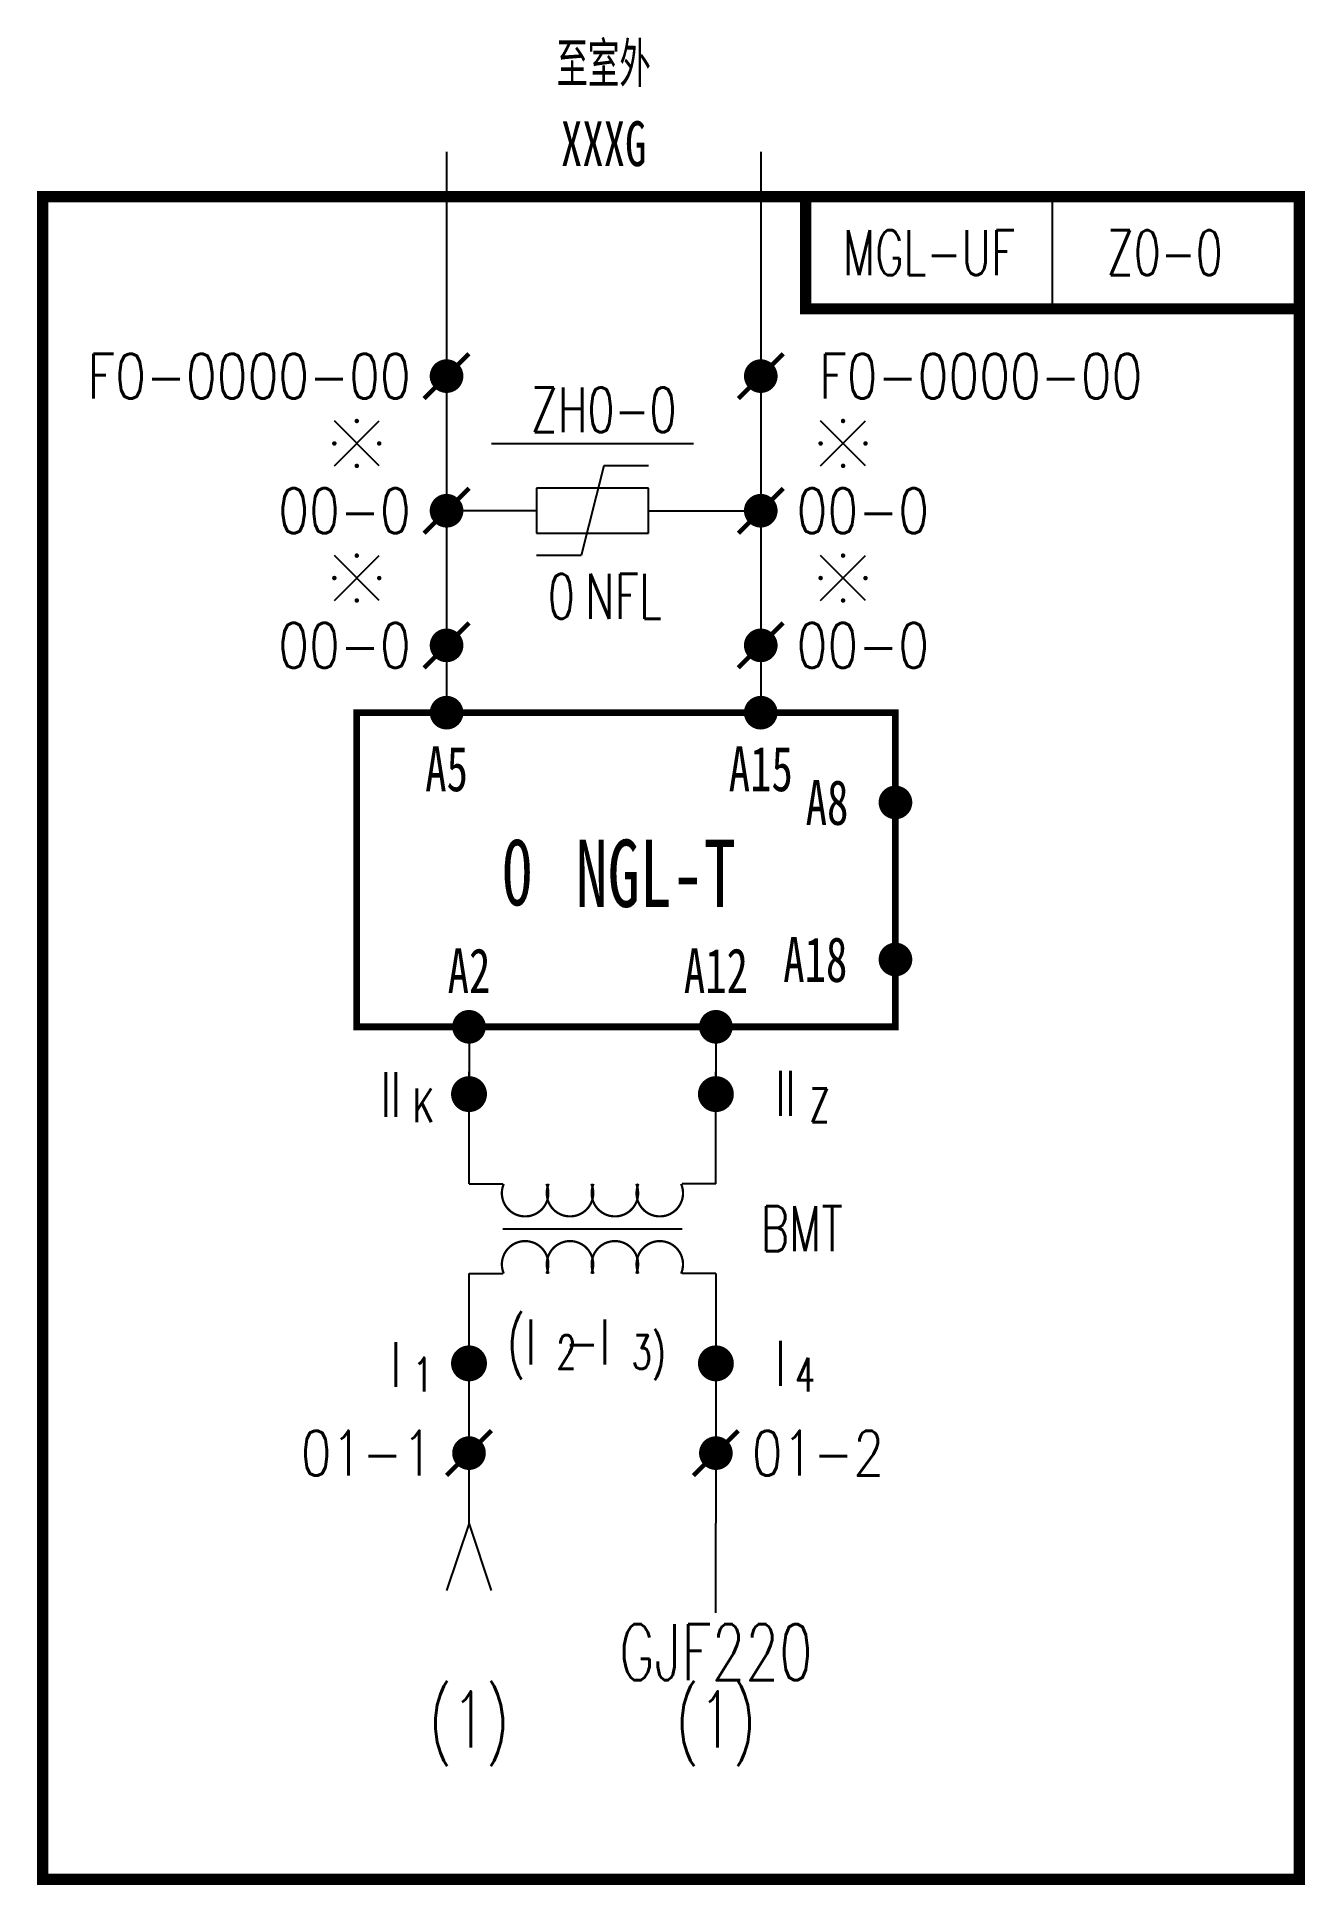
# Model space of a CAD drawing. Header units: millimetres. Extents: x -0.3 to 56.3, y -75.2 to 7.1.
import ezdxf
from ezdxf.enums import TextEntityAlignment as Align

# ---------------------------------------------------------------- set-up
doc = ezdxf.new("R2010")
doc.units = ezdxf.units.MM
doc.layers.add('cableType', color=7, linetype='Continuous')
doc.layers.add('tie', color=7, linetype='Continuous')
doc.styles.add('HZ', font='TXT', dxfattribs={"width": 0.7, "bigfont": 'HZTXT'})

# ---------------------------------------------------------------- blocks, each defined once
blk = doc.blocks.new('conti_2')
for points in [[(-1, -1), (1, 1)], [(1, -1), (-1, 1)]]:
    blk.add_lwpolyline(points)
for points in [[(0.05, 1, 0.1, 0.1, 1), (-0.05, 1, 0.1, 0.1, 1)], [(-0.95, 0, 0.1, 0.1, 1), (-1.05, 0, 0.1, 0.1, 1)], [(1.05, 0, 0.1, 0.1, 1), (0.95, 0, 0.1, 0.1, 1)], [(0.05, -1, 0.1, 0.1, 1), (-0.05, -1, 0.1, 0.1, 1)]]:
    blk.add_lwpolyline(points, format="xyseb", close=True)
blk.add_attdef('1', text='', height=2).set_placement((2.271, 0.093), align=Align.MIDDLE)

msp = doc.modelspace()

# ---------------------------------------------------------------- linework, layer by layer
at = {"color": 7}
for p, q in [((18, 2), (18, 0)), ((32, 2), (32, 0)), ((18, 0), (18, -23)), ((32, 0), (32, -23)), ((45, -5), (45, 0)), ((20, -11), (29, -11)), ((25, -12), (24, -16)), ((27, -12), (25, -12)), ((22, -13), (22, -15)), ((27, -13), (22, -13)), ((27, -15), (27, -13)), ((22, -14), (18, -14)), ((27, -14), (32, -14)), ((22, -15), (27, -15)), ((24, -16), (22, -16))]:
    msp.add_line(p, q, dxfattribs=at)
for p, q in [((19, -37), (19, -40)), ((30, -37), (30, -40)), ((19, -44), (19, -39)), ((30, -44), (30, -39)), ((19, -59.122), (18, -62.122)), ((20, -62.122), (19, -59.122))]:
    msp.add_line(p, q)
for points, const_width in [([(0, -73.5), (0, -75), (56, -75), (56, 0), (0, 0), (0, -73.5)], 0.5), ([(34, 0), (56, 0), (56, -5)], 0.5), ([(34, 0), (34, -5), (56, -5)], 0.5), ([(19, -7), (17, -9)], 0.2), ([(33, -7), (31, -9)], 0.2), ([(19, -13), (17, -15)], 0.2), ([(33, -13), (31, -15)], 0.2), ([(19, -19), (17, -21)], 0.2), ([(33, -19), (31, -21)], 0.2)]:
    msp.add_lwpolyline(points, dxfattribs=dict(at, const_width=const_width))
at = {"color": 7, "const_width": 0.75}
for points in [[(18.375, -8, 1), (17.625, -8, 1)], [(32.375, -8, 1), (31.625, -8, 1)], [(18.375, -14, 1), (17.625, -14, 1)], [(32.375, -14, 1), (31.625, -14, 1)], [(18.375, -20, 1), (17.625, -20, 1)], [(32.375, -20, 1), (31.625, -20, 1)], [(17.625, -23, 1), (18.375, -23, 1)], [(31.625, -23, 1), (32.375, -23, 1)], [(37.625, -27, 1), (38.375, -27, 1)], [(37.625, -34, 1), (38.375, -34, 1)], [(18.625, -37, -1), (19.375, -37, -1)], [(29.625, -37, -1), (30.375, -37, -1)]]:
    msp.add_lwpolyline(points, format="xyb", close=True, dxfattribs=at)
at = {"color": 7, "const_width": 0.3}
msp.add_lwpolyline([(38, -37), (14, -37), (14, -23), (38, -23)], close=True, dxfattribs=at)
for points, const_width in [([(18.6, -40, 1), (19.4, -40, 1)], 0.8), ([(29.6, -40, 1), (30.4, -40, 1)], 0.8), ([(18.6, -52, 1), (19.4, -52, 1)], 0.8), ([(29.6, -52, 1), (30.4, -52, 1)], 0.8), ([(19.375, -56, 1), (18.625, -56, 1)], 0.75), ([(30.375, -56, 1), (29.625, -56, 1)], 0.75)]:
    msp.add_lwpolyline(points, format="xyb", close=True, dxfattribs=dict(const_width=const_width))
for points in [[(19, -44), (20.5, -44)], [(30, -44), (28.5, -44)], [(20.5, -46), (28.5, -46)], [(19, -59.122), (19, -48)], [(19, -48), (20.5, -48)], [(30, -48), (28.5, -48)], [(30, -48), (30, -59.122)], [(30, -63.122), (30, -59.122)]]:
    msp.add_lwpolyline(points)
at = {"const_width": 0.1}
for points in [[(20.55, -44, 1.526316), (22.45, -44)], [(22.55, -44, 1.526316), (24.45, -44)], [(24.55, -44, 1.526316), (26.45, -44)], [(26.55, -44, 1.526316), (28.45, -44)], [(20.55, -48, -1.526316), (22.45, -48)], [(22.55, -48, -1.526316), (24.45, -48)], [(24.55, -48, -1.526316), (26.45, -48)], [(26.55, -48, -1.526316), (28.45, -48)]]:
    msp.add_lwpolyline(points, format="xyb", dxfattribs=at)
at = {"const_width": 0.2}
for points in [[(20, -55), (18, -57)], [(31, -55), (29, -57)]]:
    msp.add_lwpolyline(points, dxfattribs=at)

# ---------------------------------------------------------------- block references
at = {"layer": 'cableType'}
for p in [(14, -11), (35.667, -11), (14, -17), (35.667, -17)]:
    msp.add_blockref('conti_2', p, dxfattribs=at)

# ---------------------------------------------------------------- texts
at = {"color": 7, "style": 'HZ', "width": 0.7}
for s, p in [('至室外', (25, 6)), ('MGL-UF', (39.5, -2.5)), ('NFL', (25.882, -17.815))]:
    msp.add_text(s, height=2, dxfattribs=at).set_placement(p, align=Align.MIDDLE)
at = {"color": 3, "width": 0.7}
msp.add_text('XXXG', height=2, dxfattribs=at).set_placement((25, 2.361), align=Align.MIDDLE)
at = {"color": 6, "style": 'HZ', "width": 0.7}
msp.add_text('Z0-0', height=2, dxfattribs=at).set_placement((50, -2.5), align=Align.MIDDLE)
msp.add_text('ZH0-0', height=2, dxfattribs=at).set_placement((25, -10.5), align=Align.CENTER)
at = {"color": 3, "style": 'HZ', "width": 0.7}
msp.add_text('0', height=2, dxfattribs=at).set_placement((23.715, -18.815), align=Align.RIGHT)
at = {"color": 7, "width": 0.7}
for s, p in [('A5', (18, -26.5)), ('A15', (32, -26.5)), ('A2', (19, -35.5)), ('A12', (30, -35.5))]:
    msp.add_text(s, height=2, dxfattribs=at).set_placement(p, align=Align.CENTER)
for s, p in [('A8', (34, -27)), ('A18', (33, -34))]:
    msp.add_text(s, height=2, dxfattribs=at).set_placement(p, align=Align.MIDDLE_LEFT)
at = {"color": 3, "width": 0.7}
msp.add_text('0', height=3, dxfattribs=at).set_placement((21.863, -31.588), align=Align.RIGHT)
at = {"color": 7, "width": 0.7}
msp.add_text('NGL-T', height=3, dxfattribs=at).set_placement((27.321, -30.16), align=Align.MIDDLE)
at = {"style": 'HZ', "width": 0.7}
for s, height, p in [('I', 2, (15.053, -40.017)), ('I', 2, (15.5, -40.017)), ('I', 2, (32.638, -39.966)), ('I', 2, (33.085, -39.966)), ('K', 1.5, (16.5, -40.5)), ('Z', 1.5, (34.177, -40.5)), ('BMT', 2, (32, -46)), ('(I -I', 2, (20.677, -51.05)), ('I', 2, (15.5, -52.05)), ('2', 1.5, (22.895, -51.5)), ('3)', 1.5, (26.245, -51.5)), ('I', 2, (32.638, -52)), ('1', 1.5, (16.5, -52.5)), ('4', 1.5, (33.531, -52.5))]:
    msp.add_text(s, height=height, dxfattribs=at).set_placement(p, align=Align.MIDDLE_LEFT)
for p in [(19, -66.622), (30, -66.622)]:
    msp.add_text('(1)', height=2.5, dxfattribs=at).set_placement(p, align=Align.TOP_CENTER)
at = {"layer": 'tie', "color": 1, "style": 'HZ', "width": 0.8}
msp.add_text('F0-0000-00', height=2, dxfattribs=at).set_placement((16.4, -8), align=Align.MIDDLE_RIGHT)
msp.add_text('F0-0000-00', height=2, dxfattribs=at).set_placement((34.6, -8), align=Align.MIDDLE_LEFT)
at = {"layer": 'tie', "color": 3, "style": 'HZ', "width": 0.8}
for s, p in [('00-0', (16.4, -14)), ('00-0', (16.4, -20)), ('01-1', (17.4, -56))]:
    msp.add_text(s, height=2, dxfattribs=at).set_placement(p, align=Align.MIDDLE_RIGHT)
for s, p in [('00-0', (33.6, -14)), ('00-0', (33.6, -20)), ('01-2', (31.6, -56))]:
    msp.add_text(s, height=2, dxfattribs=at).set_placement(p, align=Align.MIDDLE_LEFT)
at = {"layer": 'tie', "color": 1, "style": 'HZ', "width": 0.7}
msp.add_text('GJF220', height=2.5, dxfattribs=at).set_placement((30, -63.622), align=Align.TOP_CENTER)

doc.saveas('drawing.dxf')
